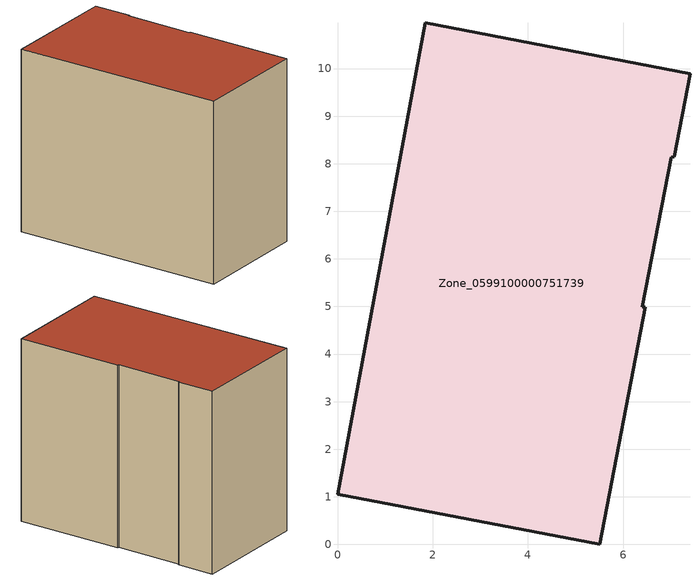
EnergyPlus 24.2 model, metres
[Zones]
Zone_0599100000751739
 floor ground (C_G): 6.41,5 6.46,4.99 5.51,0 0,1.05 1.84,10.96 7.41,9.89 7.07,8.14 7.02,8.14 z0
 wall outside (C_F): 7.41,9.89 1.84,10.96 0,1.05 5.51,0 6.46,4.99 6.41,5 7.02,8.14 7.07,8.14 7.41,9.89 z0:8.66
 roof outside (C_R): 6.41,5 7.02,8.14 7.07,8.14 7.41,9.89 1.84,10.96 0,1.05 5.51,0 6.46,4.99 z8.66
[BUILDING]
Pand.0599100000751739: North Axis=0; Terrain=City; Loads Convergence Tolerance Value=0.04; Temperature Convergence Tolerance Value=0.4; Solar Distribution=FullExterior; Maximum Number of Warmup Days=25; Minimum Number of Warmup Days=1
[Site:Location]
Rotterdam.The.Hague.AP_ZH_NLD Design_Conditions: Latitude=51.96; Longitude=4.45; Time Zone=1; Elevation=-4.5
[SITE:GROUNDTEMPERATURE:BUILDINGSURFACE]
18, 18, 18, 18, 18, 18, 18, 18, 18, 18, 18, 18
[MATERIAL] Thermal Absorptance=0.9; Solar Absorptance=0.7; Visible Absorptance=0.7
Name | Roughness | Thickness | Conductivity | Density | Specific Heat
G.TC.2006-2014 | MediumSmooth | 0.15 | 0.06 | 540 | 1210
F.TC.2006-2014 | Rough | 0.3 | 0.12 | 1920 | 840
R.TC.2006-2014 | MediumRough | 0.2 | 0.08 | 1500 | 1000
[CONSTRUCTION]
C_G: G.TC.2006-2014
C_F: F.TC.2006-2014
C_R: R.TC.2006-2014
[ZONE]
Zone_0599100000751739: Type=1; Multiplier=1; Ceiling Height=Autocalculate; Volume=Autocalculate; Floor Area=autocalculate; Part of Total Floor Area=Yes
[ZONEINFILTRATION:DESIGNFLOWRATE]
Infil_Zone_0599100000751739: Zone or ZoneList or Space or SpaceList=Zone_0599100000751739; Schedule=AlwaysOn; Design Flow Rate Calculation Method=Flow/Area; Flow Rate per Floor Area=0.0015; Constant Term Coefficient=1; Temperature Term Coefficient=0; Velocity Term Coefficient=0; Velocity Squared Term Coefficient=0
[HVACTEMPLATE:ZONE:IDEALLOADSAIRSYSTEM]
Zone_0599100000751739: Maximum Heating Supply Air Temperature=50; Minimum Cooling Supply Air Temperature=13; Maximum Heating Supply Air Humidity Ratio=0.0156; Minimum Cooling Supply Air Humidity Ratio=0.0077; Heating Limit=NoLimit; Cooling Limit=NoLimit; Dehumidification Control Type=ConstantSensibleHeatRatio; Cooling Sensible Heat Ratio=0.7; Dehumidification Setpoint=60; Humidification Control Type=None; Humidification Setpoint=30; Outdoor Air Method=None; Outdoor Air Flow Rate per Person=0.00944; Outdoor Air Flow Rate per Zone Floor Area=0; Outdoor Air Flow Rate per Zone=0; Demand Controlled Ventilation Type=None; Outdoor Air Economizer Type=NoEconomizer; Heat Recovery Type=None; Sensible Heat Recovery Effectiveness=0.7; Latent Heat Recovery Effectiveness=0.65
[ZONECONTROL:THERMOSTAT]
ThermostatControl_Zone_0599100000751739: Zone or ZoneList=Zone_0599100000751739; Control Type Schedule=DualSetpointControlType; Control 1=Thermostat_Zone_0599100000751739; Temperature Difference Between Cutout And Setpoint=0
[THERMOSTATSETPOINT:DUALSETPOINT]
Thermostat_Zone_0599100000751739: Heating Setpoint Temperature Schedule=HeatingSetpoint_Zone_0599100000751739; Cooling Setpoint Temperature Schedule=CoolingSetpoint_Zone_0599100000751739
[SCHEDULE:COMPACT]
HeatingSetpoint_Zone_0599100000751739: Through: 12/31, For: AllDays, Until: 24:00, 21
CoolingSetpoint_Zone_0599100000751739: Through: 12/31, For: AllDays, Until: 24:00, 24
DualSetpointControlType: Through: 12/31, For: AllDays, Until: 24:00, 4
AlwaysOn: Through: 12/31, For: AllDays, Until: 24:00, 1
